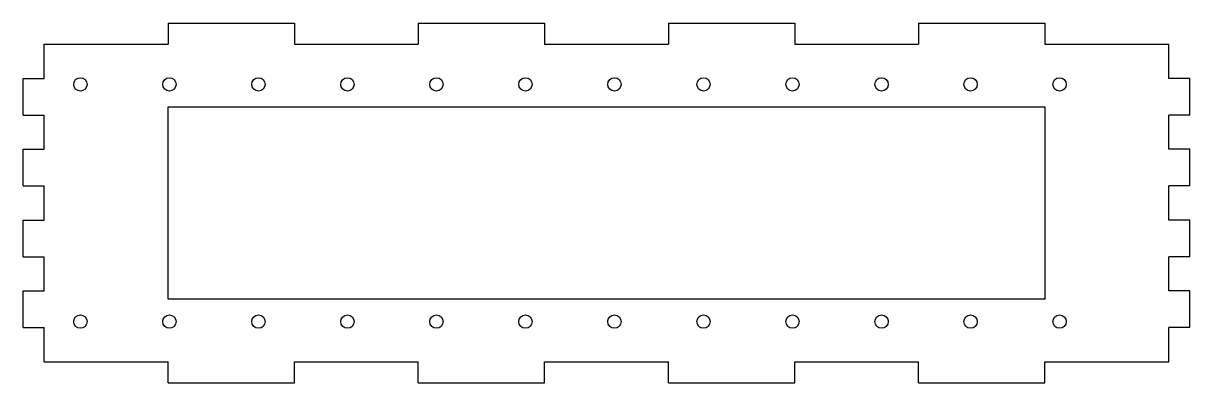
# Model space of a CAD drawing. Header units: millimetres. Extents: x -5 to 275, y -5 to 81.
import ezdxf

# ---------------------------------------------------------------- set-up
doc = ezdxf.new("R2010")
doc.units = ezdxf.units.MM
doc.layers.get('0').update_dxf_attribs({"lineweight": 25, "true_color": 0xffffff})

msp = doc.modelspace()

# ---------------------------------------------------------------- linework, layer by layer
for p, q in [((29.7, 81.2), (29.7, 76.2)), ((29.7, 81.2), (60, 81.2)), ((60, 81.2), (60, 76.2)), ((89.7, 81.2), (89.7, 76.2)), ((89.7, 81.2), (120, 81.2)), ((120, 81.2), (120, 76.2)), ((149.7, 81.2), (149.7, 76.2)), ((149.7, 81.2), (180, 81.2)), ((180, 81.2), (180, 76.2)), ((209.7, 81.2), (209.7, 76.2)), ((209.7, 81.2), (240, 81.2)), ((240, 81.2), (240, 76.2)), ((0, 76.2), (29.7, 76.2)), ((0, 68), (0, 76.2)), ((60, 76.2), (89.7, 76.2)), ((120, 76.2), (149.7, 76.2)), ((180, 76.2), (209.7, 76.2)), ((240, 76.2), (269.7, 76.2)), ((269.7, 68), (269.7, 76.2)), ((-5, 59.2), (-5, 68)), ((-5, 68), (0, 68)), ((274.7, 68), (269.7, 68)), ((274.7, 59.2), (274.7, 68)), ((-5, 59.2), (0, 59.2)), ((0, 51), (0, 59.2)), ((29.7, 15), (29.7, 61.2)), ((29.7, 61.2), (240, 61.2)), ((240, 61.2), (240, 15)), ((269.7, 51), (269.7, 59.2)), ((274.7, 59.2), (269.7, 59.2)), ((-5, 42.2), (-5, 51)), ((-5, 51), (0, 51)), ((274.7, 51), (269.7, 51)), ((274.7, 42.2), (274.7, 51)), ((-5, 42.2), (0, 42.2)), ((0, 34), (0, 42.2)), ((269.7, 34), (269.7, 42.2)), ((274.7, 42.2), (269.7, 42.2)), ((-5, 25.2), (-5, 34)), ((-5, 34), (0, 34)), ((274.7, 34), (269.7, 34)), ((274.7, 25.2), (274.7, 34)), ((-5, 25.2), (0, 25.2)), ((0, 17), (0, 25.2)), ((269.7, 17), (269.7, 25.2)), ((274.7, 25.2), (269.7, 25.2)), ((-5, 8.2), (-5, 17)), ((-5, 17), (0, 17)), ((274.7, 17), (269.7, 17)), ((274.7, 8.2), (274.7, 17)), ((240, 15), (29.7, 15)), ((-5, 8.2), (0, 8.2)), ((0, 0), (0, 8.2)), ((269.7, 0), (269.7, 8.2)), ((274.7, 8.2), (269.7, 8.2)), ((0, 0), (29.7, 0)), ((29.7, -5), (29.7, 0)), ((60, 0), (89.7, 0)), ((60, -5), (60, 0)), ((89.7, -5), (89.7, 0)), ((120, 0), (149.7, 0)), ((120, -5), (120, 0)), ((149.7, -5), (149.7, 0)), ((180, 0), (209.7, 0)), ((180, -5), (180, 0)), ((209.7, -5), (209.7, 0)), ((240, 0), (269.7, 0)), ((240, -5), (240, 0)), ((29.7, -5), (60, -5)), ((89.7, -5), (120, -5)), ((149.7, -5), (180, -5)), ((209.7, -5), (240, -5))]:
    msp.add_line(p, q)
for centre in [(8.68125, 66.5625), (30.028125, 66.5625), (51.375, 66.5625), (72.721875, 66.5625), (94.06875, 66.5625), (115.415625, 66.5625), (136.7625, 66.5625), (158.109375, 66.5625), (179.45625, 66.5625), (200.803125, 66.5625), (222.15, 66.5625), (243.496875, 66.5625), (8.68125, 9.6375), (30.028125, 9.6375), (51.375, 9.6375), (72.721875, 9.6375), (94.06875, 9.6375), (115.415625, 9.6375), (136.7625, 9.6375), (158.109375, 9.6375), (179.45625, 9.6375), (200.803125, 9.6375), (222.15, 9.6375), (243.496875, 9.6375)]:
    msp.add_circle(centre, 1.6)

doc.saveas('drawing.dxf')
